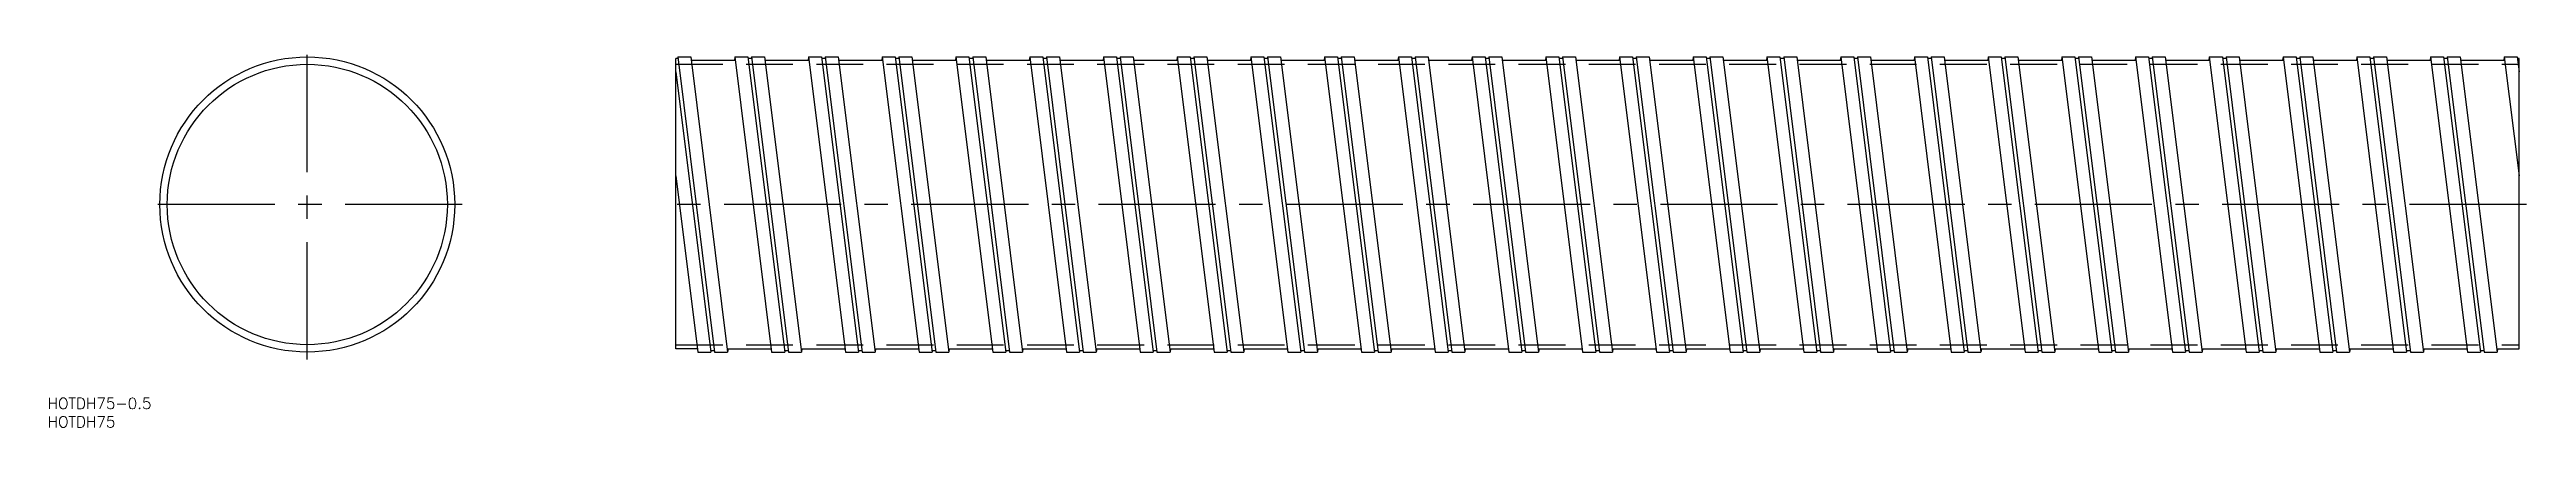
# Model space of a CAD drawing. Extents: x -70 to 602, y -60 to 42.
import ezdxf

# ---------------------------------------------------------------- set-up
doc = ezdxf.new("R2010")
doc.units = 0
doc.linetypes.add('CENTER', pattern=[50.8, 31.75, -6.35, 6.35, -6.35])
doc.linetypes.add('DASHED', pattern=[19.05, 12.7, -6.35])
doc.layers.get('0').update_dxf_attribs({"linetype": 'CONTINUOUS'})
doc.layers.add('CENTER', color=1, linetype='CENTER')
doc.styles.get("Standard").update_dxf_attribs({"font": 'txt.shx', "height": 3, "bigfont": 'bigfont.shx'})

msp = doc.modelspace()

# ---------------------------------------------------------------- linework, layer by layer
at = {"color": 7, "linetype": 'CONTINUOUS'}
for p, q in [((100, -39.1), (100, 39.55)), ((100.56, 39.55), (100, 39.55)), ((100, 35.97), (109.5, -40)), ((100.5, 40), (100.45, 39.55)), ((100.5, 40), (110.5, -40)), ((100.5, 40), (104.03, 40)), ((104.03, 40), (114.03, -40)), ((104.14, 39.1), (116.08, 39.1)), ((115.97, 40), (115.86, 39.1)), ((115.97, 40), (125.97, -40)), ((115.97, 40), (119.5, 40)), ((119.5, 40), (129.5, -40)), ((120.56, 39.55), (119.55, 39.55)), ((120.5, 40), (120.45, 39.55)), ((120.5, 40), (130.5, -40)), ((120.5, 40), (124.03, 40)), ((124.03, 40), (134.03, -40)), ((124.14, 39.1), (136.08, 39.1)), ((135.97, 40), (135.86, 39.1)), ((135.97, 40), (145.97, -40)), ((135.97, 40), (139.5, 40)), ((139.5, 40), (149.5, -40)), ((140.56, 39.55), (139.55, 39.55)), ((140.5, 40), (140.45, 39.55)), ((140.5, 40), (150.5, -40)), ((140.5, 40), (144.03, 40)), ((144.03, 40), (154.03, -40)), ((144.14, 39.1), (156.08, 39.1)), ((155.97, 40), (155.86, 39.1)), ((155.97, 40), (165.97, -40)), ((155.97, 40), (159.5, 40)), ((159.5, 40), (169.5, -40)), ((160.56, 39.55), (159.55, 39.55)), ((160.5, 40), (160.45, 39.55)), ((160.5, 40), (170.5, -40)), ((160.5, 40), (164.03, 40)), ((164.03, 40), (174.03, -40)), ((164.14, 39.1), (176.08, 39.1)), ((175.97, 40), (175.86, 39.1)), ((175.97, 40), (185.97, -40)), ((175.97, 40), (179.5, 40)), ((179.5, 40), (189.5, -40)), ((180.56, 39.55), (179.55, 39.55)), ((180.5, 40), (180.45, 39.55)), ((180.5, 40), (190.5, -40)), ((180.5, 40), (184.03, 40)), ((184.03, 40), (194.03, -40)), ((184.14, 39.1), (196.08, 39.1)), ((195.97, 40), (195.86, 39.1)), ((195.97, 40), (205.97, -40)), ((195.97, 40), (199.5, 40)), ((199.5, 40), (209.5, -40)), ((200.56, 39.55), (199.55, 39.55)), ((200.5, 40), (200.45, 39.55)), ((200.5, 40), (210.5, -40)), ((200.5, 40), (204.03, 40)), ((204.03, 40), (214.03, -40)), ((204.14, 39.1), (216.08, 39.1)), ((215.97, 40), (215.86, 39.1)), ((215.97, 40), (225.97, -40)), ((215.97, 40), (219.5, 40)), ((219.5, 40), (229.5, -40)), ((220.56, 39.55), (219.55, 39.55)), ((220.5, 40), (220.45, 39.55)), ((220.5, 40), (230.5, -40)), ((220.5, 40), (224.03, 40)), ((224.03, 40), (234.03, -40)), ((224.14, 39.1), (236.08, 39.1)), ((235.97, 40), (235.86, 39.1)), ((235.97, 40), (245.97, -40)), ((235.97, 40), (239.5, 40)), ((239.5, 40), (249.5, -40)), ((240.56, 39.55), (239.55, 39.55)), ((240.5, 40), (240.45, 39.55)), ((240.5, 40), (250.5, -40)), ((240.5, 40), (244.03, 40)), ((244.03, 40), (254.03, -40)), ((244.14, 39.1), (256.08, 39.1)), ((255.97, 40), (255.86, 39.1)), ((255.97, 40), (259.5, 40)), ((255.97, 40), (265.97, -40)), ((259.5, 40), (269.5, -40)), ((260.56, 39.55), (259.55, 39.55)), ((260.5, 40), (260.45, 39.55)), ((260.5, 40), (270.5, -40)), ((260.5, 40), (264.03, 40)), ((264.03, 40), (274.03, -40)), ((264.14, 39.1), (276.08, 39.1)), ((275.97, 40), (275.86, 39.1)), ((275.97, 40), (285.97, -40)), ((275.97, 40), (279.5, 40)), ((279.5, 40), (289.5, -40)), ((280.56, 39.55), (279.55, 39.55)), ((280.5, 40), (280.45, 39.55)), ((280.5, 40), (290.5, -40)), ((280.5, 40), (284.03, 40)), ((284.03, 40), (294.03, -40)), ((284.14, 39.1), (296.08, 39.1)), ((295.97, 40), (295.86, 39.1)), ((295.97, 40), (305.97, -40)), ((295.97, 40), (299.5, 40)), ((299.5, 40), (309.5, -40)), ((300.56, 39.55), (299.55, 39.55)), ((300.5, 40), (300.45, 39.55)), ((300.5, 40), (310.5, -40)), ((300.5, 40), (304.03, 40)), ((304.03, 40), (314.03, -40)), ((304.14, 39.1), (316.08, 39.1)), ((315.97, 40), (315.86, 39.1)), ((315.97, 40), (325.97, -40)), ((315.97, 40), (319.5, 40)), ((319.5, 40), (329.5, -40)), ((320.56, 39.55), (319.55, 39.55)), ((320.5, 40), (320.45, 39.55)), ((320.5, 40), (330.5, -40)), ((320.5, 40), (324.03, 40)), ((324.03, 40), (334.03, -40)), ((324.14, 39.1), (336.08, 39.1)), ((335.97, 40), (335.86, 39.1)), ((335.97, 40), (345.97, -40)), ((335.97, 40), (339.5, 40)), ((339.5, 40), (349.5, -40)), ((340.56, 39.55), (339.55, 39.55)), ((340.5, 40), (340.45, 39.55)), ((340.5, 40), (350.5, -40)), ((340.5, 40), (344.03, 40)), ((344.03, 40), (354.03, -40)), ((344.14, 39.1), (356.08, 39.1)), ((355.97, 40), (355.86, 39.1)), ((355.97, 40), (365.97, -40)), ((355.97, 40), (359.5, 40)), ((359.5, 40), (369.5, -40)), ((360.56, 39.55), (359.55, 39.55)), ((360.5, 40), (360.45, 39.55)), ((360.5, 40), (370.5, -40)), ((360.5, 40), (364.03, 40)), ((364.03, 40), (374.03, -40)), ((364.14, 39.1), (376.08, 39.1)), ((375.97, 40), (375.86, 39.1)), ((375.97, 40), (385.97, -40)), ((375.97, 40), (379.5, 40)), ((379.5, 40), (389.5, -40)), ((380.56, 39.55), (379.55, 39.55)), ((380.5, 40), (380.45, 39.55)), ((380.5, 40), (390.5, -40)), ((380.5, 40), (384.03, 40)), ((384.03, 40), (394.03, -40)), ((384.14, 39.1), (396.08, 39.1)), ((395.97, 40), (395.86, 39.1)), ((395.97, 40), (405.97, -40)), ((395.97, 40), (399.5, 40)), ((399.5, 40), (409.5, -40)), ((400.56, 39.55), (399.55, 39.55)), ((400.5, 40), (400.45, 39.55)), ((400.5, 40), (410.5, -40)), ((400.5, 40), (404.03, 40)), ((404.03, 40), (414.03, -40)), ((404.14, 39.1), (416.08, 39.1)), ((415.97, 40), (415.86, 39.1)), ((415.97, 40), (425.97, -40)), ((415.97, 40), (419.5, 40)), ((419.5, 40), (429.5, -40)), ((420.56, 39.55), (419.55, 39.55)), ((420.5, 40), (420.45, 39.55)), ((420.5, 40), (430.5, -40)), ((420.5, 40), (424.03, 40)), ((424.03, 40), (434.03, -40)), ((424.14, 39.1), (436.08, 39.1)), ((435.97, 40), (435.86, 39.1)), ((435.97, 40), (445.97, -40)), ((435.97, 40), (439.5, 40)), ((439.5, 40), (449.5, -40)), ((440.56, 39.55), (439.55, 39.55)), ((440.5, 40), (440.45, 39.55)), ((440.5, 40), (450.5, -40)), ((440.5, 40), (444.03, 40)), ((444.03, 40), (454.03, -40)), ((444.14, 39.1), (456.08, 39.1)), ((455.97, 40), (455.86, 39.1)), ((455.97, 40), (465.97, -40)), ((455.97, 40), (459.5, 40)), ((459.5, 40), (469.5, -40)), ((460.56, 39.55), (459.55, 39.55)), ((460.5, 40), (460.45, 39.55)), ((460.5, 40), (470.5, -40)), ((460.5, 40), (464.03, 40)), ((464.03, 40), (474.03, -40)), ((464.14, 39.1), (476.08, 39.1)), ((475.97, 40), (475.86, 39.1)), ((475.97, 40), (485.97, -40)), ((475.97, 40), (479.5, 40)), ((479.5, 40), (489.5, -40)), ((480.56, 39.55), (479.55, 39.55)), ((480.5, 40), (480.45, 39.55)), ((480.5, 40), (490.5, -40)), ((480.5, 40), (484.03, 40)), ((484.03, 40), (494.03, -40)), ((484.14, 39.1), (496.08, 39.1)), ((495.97, 40), (495.86, 39.1)), ((495.97, 40), (505.97, -40)), ((495.97, 40), (499.5, 40)), ((499.5, 40), (509.5, -40)), ((500.56, 39.55), (499.55, 39.55)), ((500.5, 40), (500.45, 39.55)), ((500.5, 40), (510.5, -40)), ((500.5, 40), (504.03, 40)), ((504.03, 40), (514.03, -40)), ((504.14, 39.1), (516.08, 39.1)), ((515.97, 40), (515.86, 39.1)), ((515.97, 40), (525.97, -40)), ((515.97, 40), (519.5, 40)), ((519.5, 40), (529.5, -40)), ((520.56, 39.55), (519.55, 39.55)), ((520.5, 40), (520.45, 39.55)), ((520.5, 40), (530.5, -40)), ((520.5, 40), (524.03, 40)), ((524.03, 40), (534.03, -40)), ((524.14, 39.1), (536.08, 39.1)), ((535.97, 40), (535.86, 39.1)), ((535.97, 40), (545.97, -40)), ((535.97, 40), (539.5, 40)), ((539.5, 40), (549.5, -40)), ((540.56, 39.55), (539.55, 39.55)), ((540.5, 40), (540.45, 39.55)), ((540.5, 40), (550.5, -40)), ((540.5, 40), (544.03, 40)), ((544.03, 40), (554.03, -40)), ((544.14, 39.1), (556.08, 39.1)), ((555.97, 40), (555.86, 39.1)), ((555.97, 40), (565.97, -40)), ((555.97, 40), (559.5, 40)), ((559.5, 40), (569.5, -40)), ((560.56, 39.55), (559.55, 39.55)), ((560.5, 40), (560.45, 39.55)), ((560.5, 40), (570.5, -40)), ((560.5, 40), (564.03, 40)), ((564.03, 40), (574.03, -40)), ((564.14, 39.1), (576.08, 39.1)), ((575.97, 40), (575.86, 39.1)), ((575.97, 40), (585.97, -40)), ((575.97, 40), (579.5, 40)), ((579.5, 40), (589.5, -40)), ((580.56, 39.55), (579.55, 39.55)), ((580.5, 40), (580.45, 39.55)), ((580.5, 40), (590.5, -40)), ((580.5, 40), (584.03, 40)), ((584.03, 40), (594.03, -40)), ((584.14, 39.1), (596.08, 39.1)), ((595.97, 40), (595.86, 39.1)), ((595.97, 40), (600, 7.75)), ((595.97, 40), (599.5, 40)), ((599.5, 40), (600, 35.97)), ((600, 39.55), (599.55, 39.55)), ((600, -39.1), (600, 39.55)), ((100, 7.75), (105.97, -40)), ((105.86, -39.1), (100, -39.1)), ((105.97, -40), (109.5, -40)), ((109.44, -39.55), (110.45, -39.55)), ((109.55, -39.55), (109.5, -40)), ((110.5, -40), (114.03, -40)), ((113.92, -39.1), (125.86, -39.1)), ((114.14, -39.1), (114.03, -40)), ((125.97, -40), (129.5, -40)), ((129.44, -39.55), (130.45, -39.55)), ((129.55, -39.55), (129.5, -40)), ((130.5, -40), (134.03, -40)), ((133.92, -39.1), (145.86, -39.1)), ((134.14, -39.1), (134.03, -40)), ((145.97, -40), (149.5, -40)), ((149.44, -39.55), (150.45, -39.55)), ((149.55, -39.55), (149.5, -40)), ((150.5, -40), (154.03, -40)), ((153.92, -39.1), (165.86, -39.1)), ((154.14, -39.1), (154.03, -40)), ((165.97, -40), (169.5, -40)), ((169.44, -39.55), (170.45, -39.55)), ((169.55, -39.55), (169.5, -40)), ((170.5, -40), (174.03, -40)), ((173.92, -39.1), (185.86, -39.1)), ((174.14, -39.1), (174.03, -40)), ((185.97, -40), (189.5, -40)), ((189.44, -39.55), (190.45, -39.55)), ((189.55, -39.55), (189.5, -40)), ((190.5, -40), (194.03, -40)), ((193.92, -39.1), (205.86, -39.1)), ((194.14, -39.1), (194.03, -40)), ((205.97, -40), (209.5, -40)), ((209.44, -39.55), (210.45, -39.55)), ((209.55, -39.55), (209.5, -40)), ((210.5, -40), (214.03, -40)), ((213.92, -39.1), (225.86, -39.1)), ((214.14, -39.1), (214.03, -40)), ((225.97, -40), (229.5, -40)), ((229.44, -39.55), (230.45, -39.55)), ((229.55, -39.55), (229.5, -40)), ((230.5, -40), (234.03, -40)), ((233.92, -39.1), (245.86, -39.1)), ((234.14, -39.1), (234.03, -40)), ((245.97, -40), (249.5, -40)), ((249.44, -39.55), (250.45, -39.55)), ((249.55, -39.55), (249.5, -40)), ((250.5, -40), (254.03, -40)), ((253.92, -39.1), (265.86, -39.1)), ((254.14, -39.1), (254.03, -40)), ((265.97, -40), (269.5, -40)), ((269.44, -39.55), (270.45, -39.55)), ((269.55, -39.55), (269.5, -40)), ((270.5, -40), (274.03, -40)), ((273.92, -39.1), (285.86, -39.1)), ((274.14, -39.1), (274.03, -40)), ((285.97, -40), (289.5, -40)), ((289.44, -39.55), (290.45, -39.55)), ((289.55, -39.55), (289.5, -40)), ((290.5, -40), (294.03, -40)), ((293.92, -39.1), (305.86, -39.1)), ((294.14, -39.1), (294.03, -40)), ((305.97, -40), (309.5, -40)), ((309.44, -39.55), (310.45, -39.55)), ((309.55, -39.55), (309.5, -40)), ((310.5, -40), (314.03, -40)), ((313.92, -39.1), (325.86, -39.1)), ((314.14, -39.1), (314.03, -40)), ((325.97, -40), (329.5, -40)), ((329.44, -39.55), (330.45, -39.55)), ((329.55, -39.55), (329.5, -40)), ((330.5, -40), (334.03, -40)), ((333.92, -39.1), (345.86, -39.1)), ((334.14, -39.1), (334.03, -40)), ((345.97, -40), (349.5, -40)), ((349.44, -39.55), (350.45, -39.55)), ((349.55, -39.55), (349.5, -40)), ((350.5, -40), (354.03, -40)), ((353.92, -39.1), (365.86, -39.1)), ((354.14, -39.1), (354.03, -40)), ((365.97, -40), (369.5, -40)), ((369.44, -39.55), (370.45, -39.55)), ((369.55, -39.55), (369.5, -40)), ((370.5, -40), (374.03, -40)), ((373.92, -39.1), (385.86, -39.1)), ((374.14, -39.1), (374.03, -40)), ((385.97, -40), (389.5, -40)), ((389.44, -39.55), (390.45, -39.55)), ((389.55, -39.55), (389.5, -40)), ((390.5, -40), (394.03, -40)), ((393.92, -39.1), (405.86, -39.1)), ((394.14, -39.1), (394.03, -40)), ((405.97, -40), (409.5, -40)), ((409.44, -39.55), (410.45, -39.55)), ((409.55, -39.55), (409.5, -40)), ((410.5, -40), (414.03, -40)), ((413.92, -39.1), (425.86, -39.1)), ((414.14, -39.1), (414.03, -40)), ((425.97, -40), (429.5, -40)), ((429.44, -39.55), (430.45, -39.55)), ((429.55, -39.55), (429.5, -40)), ((430.5, -40), (434.03, -40)), ((433.92, -39.1), (445.86, -39.1)), ((434.14, -39.1), (434.03, -40)), ((445.97, -40), (449.5, -40)), ((449.44, -39.55), (450.45, -39.55)), ((449.55, -39.55), (449.5, -40)), ((450.5, -40), (454.03, -40)), ((453.92, -39.1), (465.86, -39.1)), ((454.14, -39.1), (454.03, -40)), ((465.97, -40), (469.5, -40)), ((469.44, -39.55), (470.45, -39.55)), ((469.55, -39.55), (469.5, -40)), ((470.5, -40), (474.03, -40)), ((473.92, -39.1), (485.86, -39.1)), ((474.14, -39.1), (474.03, -40)), ((485.97, -40), (489.5, -40)), ((489.44, -39.55), (490.45, -39.55)), ((489.55, -39.55), (489.5, -40)), ((490.5, -40), (494.03, -40)), ((493.92, -39.1), (505.86, -39.1)), ((494.14, -39.1), (494.03, -40)), ((505.97, -40), (509.5, -40)), ((509.44, -39.55), (510.45, -39.55)), ((509.55, -39.55), (509.5, -40)), ((510.5, -40), (514.03, -40)), ((513.92, -39.1), (525.86, -39.1)), ((514.14, -39.1), (514.03, -40)), ((525.97, -40), (529.5, -40)), ((529.44, -39.55), (530.45, -39.55)), ((529.55, -39.55), (529.5, -40)), ((530.5, -40), (534.03, -40)), ((533.92, -39.1), (545.86, -39.1)), ((534.14, -39.1), (534.03, -40)), ((545.97, -40), (549.5, -40)), ((549.44, -39.55), (550.45, -39.55)), ((549.55, -39.55), (549.5, -40)), ((550.5, -40), (554.03, -40)), ((553.92, -39.1), (565.86, -39.1)), ((554.14, -39.1), (554.03, -40)), ((565.97, -40), (569.5, -40)), ((569.44, -39.55), (570.45, -39.55)), ((569.55, -39.55), (569.5, -40)), ((570.5, -40), (574.03, -40)), ((573.92, -39.1), (585.86, -39.1)), ((574.14, -39.1), (574.03, -40)), ((585.97, -40), (589.5, -40)), ((589.44, -39.55), (590.45, -39.55)), ((589.55, -39.55), (589.5, -40)), ((590.5, -40), (594.03, -40)), ((593.92, -39.1), (600, -39.1)), ((594.14, -39.1), (594.03, -40))]:
    msp.add_line(p, q, dxfattribs=at)
at = {"color": 3, "linetype": 'DASHED'}
for p, q in [((100, 38), (600, 38)), ((100, -38), (600, -38))]:
    msp.add_line(p, q, dxfattribs=at)
at = {"color": 7, "linetype": 'CONTINUOUS'}
for radius in [40, 38]:
    msp.add_circle((0, 0), radius, dxfattribs=at)
at = {"layer": 'CENTER', "color": 1, "linetype": 'CENTER'}
for p, q in [((0, -42), (0, 42)), ((42, 0), (-42, 0)), ((602, 0), (98, 0))]:
    msp.add_line(p, q, dxfattribs=at)

# ---------------------------------------------------------------- texts
at = {"color": 7, "linetype": 'CONTINUOUS'}
for s, p in [('HOTDH75-0.5', (-70.44, -55.43)), ('HOTDH75', (-70.44, -60.43))]:
    msp.add_text(s, height=3, dxfattribs=at).set_placement(p)

doc.saveas('drawing.dxf')
